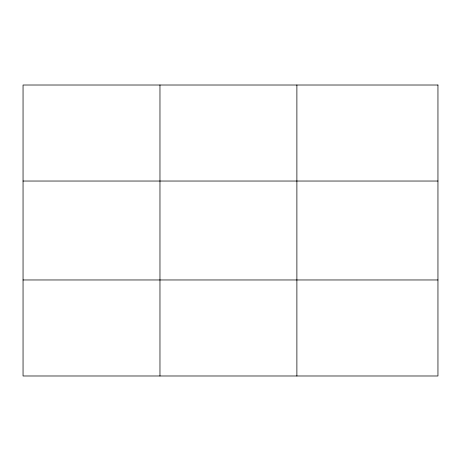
<?xml version="1.0" encoding="UTF-8"?>
<svg xmlns="http://www.w3.org/2000/svg" width="461" height="461" viewBox="0 0 461 461"><rect width="100%" height="100%" fill="white"/><g stroke="black" fill="none" stroke-linecap="round" stroke-linejoin="round"><path stroke-width="0.69" d="M159.967 375.986L159.967 85.014M296.884 375.986L296.884 85.014M23.05 181.035L437.95 181.035M23.05 279.965L437.95 279.965M437.95 85.014L437.95 375.986L23.05 375.986L23.05 85.014L437.95 85.014"/></g></svg>
